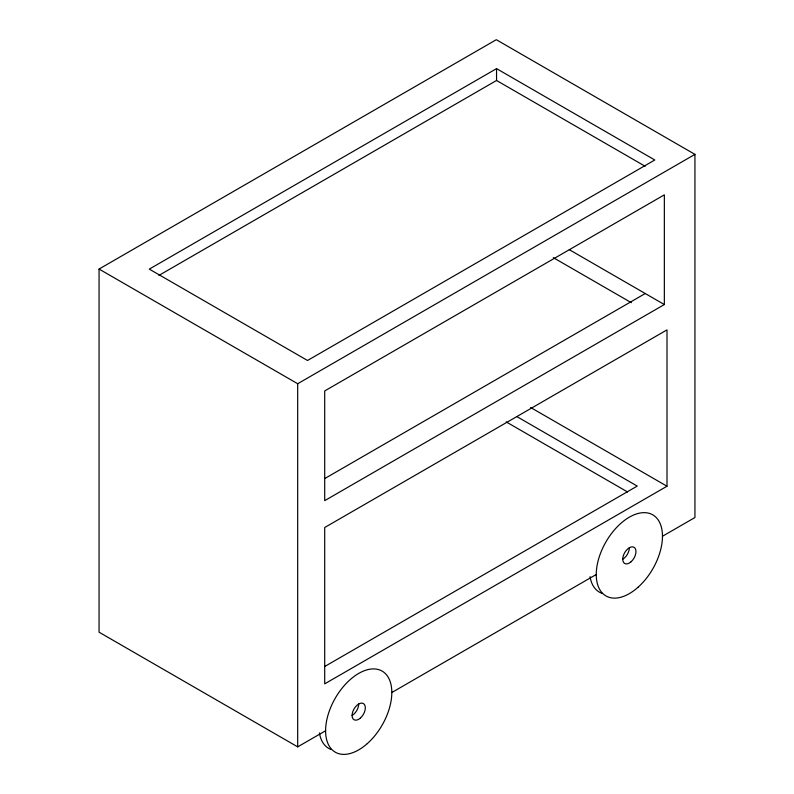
<?xml version="1.0" encoding="UTF-8"?>
<svg xmlns="http://www.w3.org/2000/svg" width="794" height="794" viewBox="0 0 794 794"><rect width="100%" height="100%" fill="white"/><g stroke="black" fill="none" stroke-linecap="round" stroke-linejoin="round"><path stroke-width="1.19" d="M325.609 730.748L297.69 746.866L99.061 632.193L99.061 269.047L496.31 39.7L694.939 154.373L694.939 517.519L662.464 536.268M496.548 68.631L149.292 269.126L307.526 360.486L654.792 159.991L496.548 68.631L496.548 80.482L158.939 275.409M99.061 269.047L297.69 383.73L694.939 154.373M324.875 478.484L645.244 293.522M664.35 304.549L324.706 500.647L324.706 390.936L664.35 194.848L664.35 304.549L569.328 249.693M324.706 666.503L637.225 486.077L516.904 416.612M667 486.226L324.706 683.852L324.706 527.504L667 329.887L667 486.226L530.65 407.501M391.809 692.527L596.254 574.499M496.548 80.482L645.165 166.283M553.289 257.633L631.339 302.693M506.165 421.882L627.558 491.962M297.69 383.73L297.69 746.866M330.8 749.387A46.816 27.026 -60 0 1 319.426 732.912M358.709 703.99A9.359 5.409 -60 0 1 352.089 715.463M602.586 593.525A46.816 27.026 -60 0 1 590.071 576.652M629.354 547.741A9.359 5.409 -60 0 1 622.734 559.204M637.929 587.361A46.816 27.026 -60 0 0 652.767 514.84A46.816 27.026 -60 0 0 597.386 563.948A46.816 27.026 -60 0 0 637.929 587.361M367.275 743.621A46.816 27.026 -60 0 0 382.113 671.099A46.816 27.026 -60 0 0 326.731 720.208A46.816 27.026 -60 0 0 367.275 743.621M360.426 718.034A9.359 5.409 -60 0 0 363.394 703.534A9.359 5.409 -60 0 0 352.318 713.349A9.359 5.409 -60 0 0 360.426 718.034M631.071 561.775A9.359 5.409 -60 0 0 634.039 547.274A9.359 5.409 -60 0 0 622.962 557.1A9.359 5.409 -60 0 0 631.071 561.775"/></g></svg>
